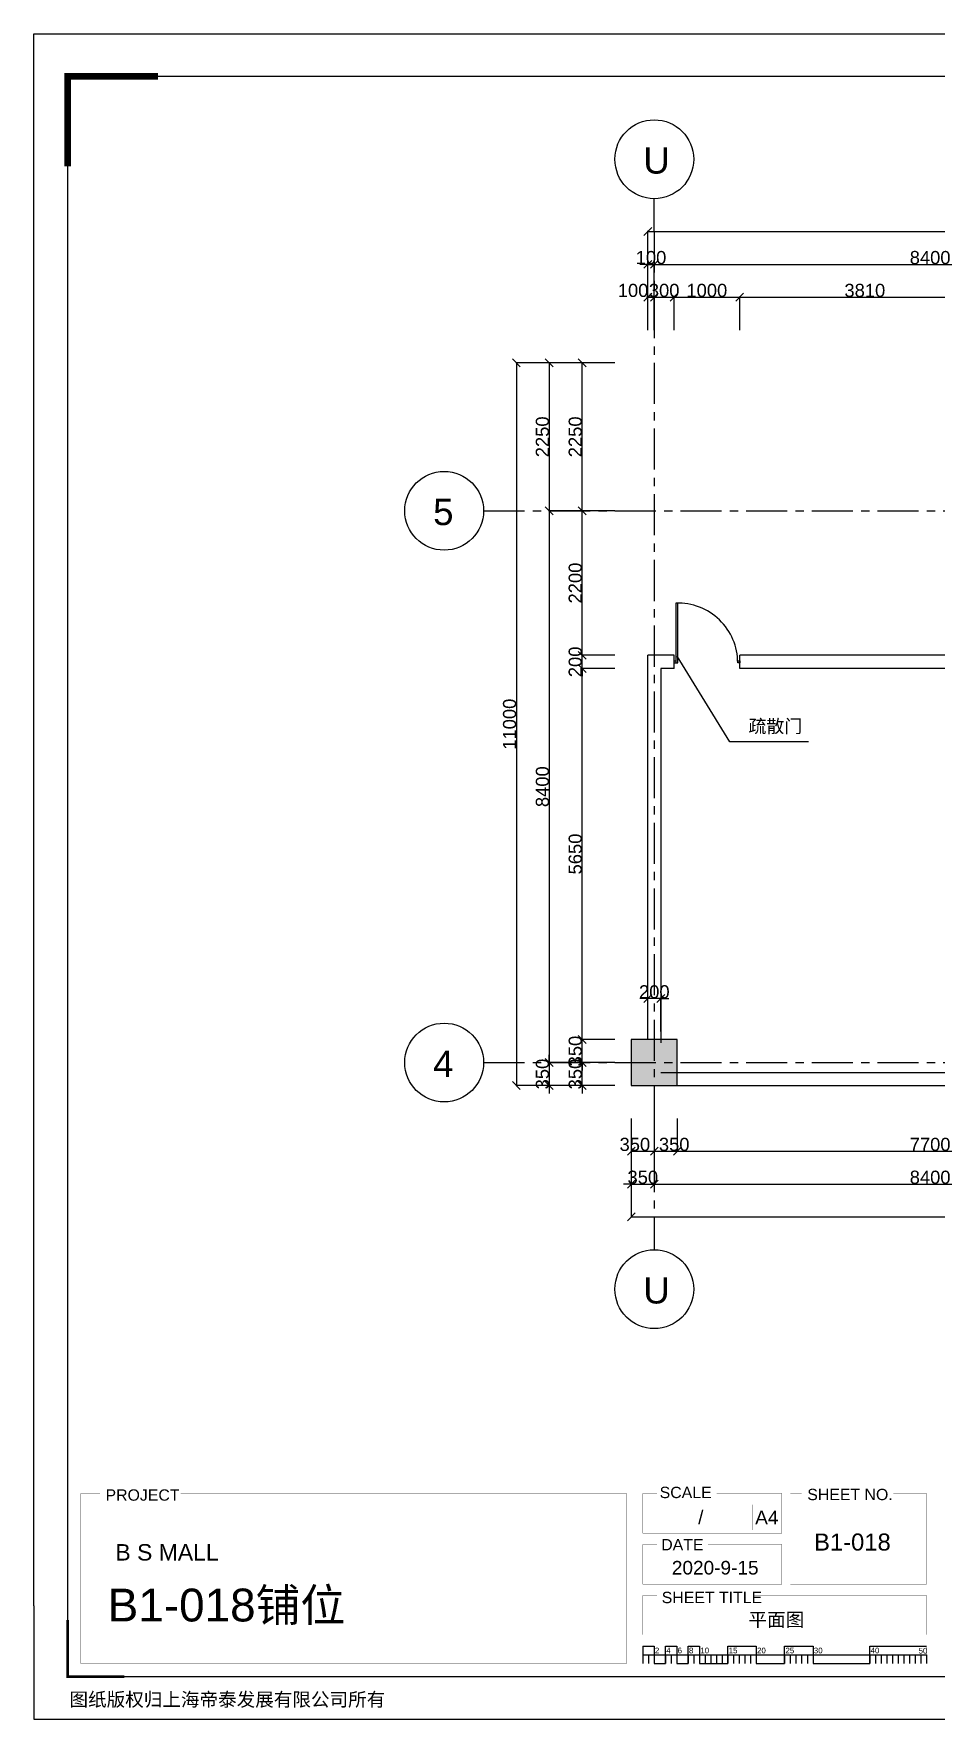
# Model space of a CAD drawing. Header units: inches. Extents: x -17552 to 18736, y -11730 to 14768.
# Drawn here: x -17552 to -3808, y -11730 to 13931 of the extents above; entities that cross this region are included whole.
import ezdxf
from ezdxf.enums import TextEntityAlignment as Align

# ---------------------------------------------------------------- set-up
doc = ezdxf.new("R2010")
doc.units = ezdxf.units.IN
doc.header["$MEASUREMENT"] = 0
doc.linetypes.add('CENTER', pattern=[2, 1.25, -0.25, 0.25, -0.25])
for name, color, linetype in [('DIM', 3, 'Continuous'), ('DIM TEXT', 7, 'Continuous'), ('DOOR', 100, 'Continuous'), ('WALL', 255, 'Continuous'), ('轴线', 10, 'CENTER')]:
    doc.layers.add(name, color=color, linetype=linetype)
doc.styles.get("Standard").update_dxf_attribs({"font": 'arial.ttf'})
doc.dimstyles.new('DIM-200MM', dxfattribs={"dimtxt": 200, "dimasz": 120, "dimexe": 10, "dimexo": 10, "dimgap": 0.7, "dimtad": 1, "dimdec": 0, "dimrnd": 5, "dimzin": 1, "dimdsep": 46, "dimtxsty": 'Standard', "dimblk": 'OBLIQUE', "dimcen": 0.5, "dimdle": 1, "dimclrd": 256, "dimclre": 256, "dimclrt": 7, "dimaunit": 1, "dimadec": 0, "dimazin": 0, "dimtfac": 1, "dimtdec": 0, "dimtix": 1, "dimtmove": 2, "dimatfit": 3, "dimfxl": 0, "dimtolj": 1, "dimtzin": 1, "dimarcsym": 0})

# ---------------------------------------------------------------- blocks, each defined once
blk = doc.blocks.new('A-地下室二层墙体$0$DOOR_B01')
for p, q in [((-0.47, 0.895), (-0.47, -0.015)), ((-0.44, -0.015), (-0.44, 0.895)), ((-0.5, 0.015), (-0.47, 0.015)), ((-0.5, -0.015), (-0.5, 0.015)), ((0.47, 0.015), (0.5, 0.015)), ((0.5, 0.015), (0.5, -0.015)), ((-0.5, -0.015), (-0.44, -0.015)), ((0.5, -0.015), (0.47, -0.015))]:
    blk.add_line(p, q)
blk.add_arc((-0.44, -0.015), 0.91, 0, 91.8892)
blk = doc.blocks.new('_Oblique')
at = {"color": 0, "linetype": 'ByBlock', "lineweight": -2}
blk.add_line((-0.5, -0.5), (0.5, 0.5), dxfattribs=at)
blk = doc.blocks.new('*D280')
at = {"layer": 'DEFPOINTS', "color": 0, "transparency": 16777216}
for p in [(-52, -1882), (-7752, -2082), (-52, -3082)]:
    blk.add_point(p, dxfattribs=at)
at = {"layer": 'DIM', "lineweight": -2, "transparency": 16777216}
for p, q in [((-7752, -2582), (-7752, -3092)), ((-52, -2582), (-52, -3092)), ((-7753, -3082), (-51, -3082))]:
    blk.add_line(p, q, dxfattribs=at)
at = {"layer": 'DIM', "lineweight": -2, "transparency": 16777216, "xscale": 120, "yscale": 120, "zscale": 120, "rotation": 180}
blk.add_blockref('_Oblique', (-7752, -3082), dxfattribs=at)
at = {"layer": 'DIM', "lineweight": -2, "transparency": 16777216, "xscale": 120, "yscale": 120, "zscale": 120}
blk.add_blockref('_Oblique', (-52, -3082), dxfattribs=at)
at = {"layer": 'DIM', "color": 7, "transparency": 16777216, "insert": (-3902, -2979), "char_height": 200, "attachment_point": 5}
blk.add_mtext('\\A1;7700', dxfattribs=at)
blk = doc.blocks.new('*D286')
at = {"layer": 'DEFPOINTS', "color": 0, "transparency": 16777216}
for p in [(-8452, -2082), (-8102, -2082), (-8102, -3082)]:
    blk.add_point(p, dxfattribs=at)
at = {"layer": 'DIM', "lineweight": -2, "transparency": 16777216}
for p, q in [((-8452, -2582), (-8452, -3092)), ((-8102, -2582), (-8102, -3092)), ((-8453, -3082), (-8101, -3082))]:
    blk.add_line(p, q, dxfattribs=at)
at = {"layer": 'DIM', "lineweight": -2, "transparency": 16777216, "xscale": 120, "yscale": 120, "zscale": 120, "rotation": 180}
blk.add_blockref('_Oblique', (-8452, -3082), dxfattribs=at)
at = {"layer": 'DIM', "lineweight": -2, "transparency": 16777216, "xscale": 120, "yscale": 120, "zscale": 120}
blk.add_blockref('_Oblique', (-8102, -3082), dxfattribs=at)
at = {"layer": 'DIM', "color": 7, "transparency": 16777216, "insert": (-8398, -2979), "char_height": 200, "attachment_point": 5}
blk.add_mtext('\\A1;350', dxfattribs=at)
blk = doc.blocks.new('*D287')
at = {"layer": 'DEFPOINTS', "color": 0, "transparency": 16777216}
for p in [(-8102, -2082), (-7752, -2082), (-7752, -3082)]:
    blk.add_point(p, dxfattribs=at)
at = {"layer": 'DIM', "lineweight": -2, "transparency": 16777216}
for p, q in [((-8102, -2582), (-8102, -3092)), ((-7752, -2582), (-7752, -3092)), ((-8103, -3082), (-7751, -3082))]:
    blk.add_line(p, q, dxfattribs=at)
at = {"layer": 'DIM', "lineweight": -2, "transparency": 16777216, "xscale": 120, "yscale": 120, "zscale": 120, "rotation": 180}
blk.add_blockref('_Oblique', (-8102, -3082), dxfattribs=at)
at = {"layer": 'DIM', "lineweight": -2, "transparency": 16777216, "xscale": 120, "yscale": 120, "zscale": 120}
blk.add_blockref('_Oblique', (-7752, -3082), dxfattribs=at)
at = {"layer": 'DIM', "color": 7, "transparency": 16777216, "insert": (-7799, -2979), "char_height": 200, "attachment_point": 5}
blk.add_mtext('\\A1;350', dxfattribs=at)
blk = doc.blocks.new('*D288')
at = {"layer": 'DEFPOINTS', "color": 0, "transparency": 16777216}
for p in [(-8102, -2082), (298, -2082), (298, -3582)]:
    blk.add_point(p, dxfattribs=at)
at = {"layer": 'DIM', "lineweight": -2, "transparency": 16777216}
for p, q in [((-8102, -3082), (-8102, -3592)), ((298, -3082), (298, -3592)), ((-8103, -3582), (299, -3582))]:
    blk.add_line(p, q, dxfattribs=at)
at = {"layer": 'DIM', "lineweight": -2, "transparency": 16777216, "xscale": 120, "yscale": 120, "zscale": 120, "rotation": 180}
blk.add_blockref('_Oblique', (-8102, -3582), dxfattribs=at)
at = {"layer": 'DIM', "lineweight": -2, "transparency": 16777216, "xscale": 120, "yscale": 120, "zscale": 120}
blk.add_blockref('_Oblique', (298, -3582), dxfattribs=at)
at = {"layer": 'DIM', "color": 7, "transparency": 16777216, "insert": (-3902, -3479), "char_height": 200, "attachment_point": 5}
blk.add_mtext('\\A1;8400', dxfattribs=at)
blk = doc.blocks.new('*D290')
at = {"layer": 'DEFPOINTS', "color": 0, "transparency": 16777216}
for p in [(-8452, -2082), (9048, -2082), (9048, -4082)]:
    blk.add_point(p, dxfattribs=at)
at = {"layer": 'DIM', "lineweight": -2, "transparency": 16777216}
for p, q in [((-8452, -3582), (-8452, -4092)), ((9048, -3582), (9048, -4092)), ((-8453, -4082), (9049, -4082))]:
    blk.add_line(p, q, dxfattribs=at)
at = {"layer": 'DIM', "lineweight": -2, "transparency": 16777216, "xscale": 120, "yscale": 120, "zscale": 120, "rotation": 180}
blk.add_blockref('_Oblique', (-8452, -4082), dxfattribs=at)
at = {"layer": 'DIM', "lineweight": -2, "transparency": 16777216, "xscale": 120, "yscale": 120, "zscale": 120}
blk.add_blockref('_Oblique', (9048, -4082), dxfattribs=at)
at = {"layer": 'DIM', "color": 7, "transparency": 16777216, "insert": (298, -3979), "char_height": 200, "attachment_point": 5}
blk.add_mtext('\\A1;17500', dxfattribs=at)
blk = doc.blocks.new('*D291')
at = {"layer": 'DEFPOINTS', "color": 0, "transparency": 16777216}
for p in [(-8452, -2082), (-8102, -2082), (-8102, -3582)]:
    blk.add_point(p, dxfattribs=at)
at = {"layer": 'DIM', "lineweight": -2, "transparency": 16777216}
for p, q in [((-8452, -3082), (-8452, -3592)), ((-8102, -3082), (-8102, -3592)), ((-8452, -3582), (-8572, -3582)), ((-8452, -3582), (-8102, -3582)), ((-8102, -3582), (-7982, -3582))]:
    blk.add_line(p, q, dxfattribs=at)
at = {"layer": 'DIM', "lineweight": -2, "transparency": 16777216, "xscale": 120, "yscale": 120, "zscale": 120}
blk.add_blockref('_Oblique', (-8452, -3582), dxfattribs=at)
at = {"layer": 'DIM', "lineweight": -2, "transparency": 16777216, "xscale": 120, "yscale": 120, "zscale": 120, "rotation": 180}
blk.add_blockref('_Oblique', (-8102, -3582), dxfattribs=at)
at = {"layer": 'DIM', "color": 7, "transparency": 16777216, "insert": (-8277, -3479), "char_height": 200, "attachment_point": 5}
blk.add_mtext('\\A1;350', dxfattribs=at)
blk = doc.blocks.new('*D293')
at = {"layer": 'DEFPOINTS', "color": 0, "transparency": 16777216}
for p in [(1461, 8920), (-10202, -2082), (-8452, -2082)]:
    blk.add_point(p, dxfattribs=at)
at = {"layer": 'DIM', "lineweight": -2, "transparency": 16777216}
for p, q in [((-9702, 8920), (-10212, 8920)), ((-10202, 8921), (-10202, -2083)), ((-9702, -2082), (-10212, -2082))]:
    blk.add_line(p, q, dxfattribs=at)
at = {"layer": 'DIM', "lineweight": -2, "transparency": 16777216, "xscale": 120, "yscale": 120, "zscale": 120}
for p, rotation in [((-10202, 8920), 90), ((-10202, -2082), 270)]:
    blk.add_blockref('_Oblique', p, dxfattribs=dict(at, rotation=rotation))
at = {"layer": 'DIM', "color": 7, "transparency": 16777216, "insert": (-10305, 3419), "char_height": 200, "attachment_point": 5, "rotation": 90}
blk.add_mtext('\\A1;11000', dxfattribs=at)
blk = doc.blocks.new('*D294')
at = {"layer": 'DEFPOINTS', "color": 0, "transparency": 16777216}
for p in [(-9202, -1732), (-8452, -1732), (-8452, -2082)]:
    blk.add_point(p, dxfattribs=at)
at = {"layer": 'DIM', "lineweight": -2, "transparency": 16777216}
for p, q in [((-8702, -1732), (-9212, -1732)), ((-9202, -1732), (-9202, -1612)), ((-9202, -2082), (-9202, -1732)), ((-8702, -2082), (-9212, -2082)), ((-9202, -2082), (-9202, -2202))]:
    blk.add_line(p, q, dxfattribs=at)
at = {"layer": 'DIM', "lineweight": -2, "transparency": 16777216, "xscale": 120, "yscale": 120, "zscale": 120}
for p, rotation in [((-9202, -1732), 270), ((-9202, -2082), 90)]:
    blk.add_blockref('_Oblique', p, dxfattribs=dict(at, rotation=rotation))
at = {"layer": 'DIM', "color": 7, "transparency": 16777216, "insert": (-9305, -1907), "char_height": 200, "attachment_point": 5, "rotation": 90}
blk.add_mtext('\\A1;350', dxfattribs=at)
blk = doc.blocks.new('*D295')
at = {"layer": 'DEFPOINTS', "color": 0, "transparency": 16777216}
for p in [(-9202, -1382), (-8452, -1382), (-8452, -1732)]:
    blk.add_point(p, dxfattribs=at)
at = {"layer": 'DIM', "lineweight": -2, "transparency": 16777216}
for p, q in [((-9202, -1382), (-9202, -1262)), ((-8702, -1382), (-9212, -1382)), ((-9202, -1732), (-9202, -1382)), ((-8702, -1732), (-9212, -1732)), ((-9202, -1732), (-9202, -1852))]:
    blk.add_line(p, q, dxfattribs=at)
at = {"layer": 'DIM', "lineweight": -2, "transparency": 16777216, "xscale": 120, "yscale": 120, "zscale": 120}
for p, rotation in [((-9202, -1382), 270), ((-9202, -1732), 90)]:
    blk.add_blockref('_Oblique', p, dxfattribs=dict(at, rotation=rotation))
at = {"layer": 'DIM', "color": 7, "transparency": 16777216, "insert": (-9305, -1557), "char_height": 200, "attachment_point": 5, "rotation": 90}
blk.add_mtext('\\A1;350', dxfattribs=at)
blk = doc.blocks.new('*D296')
at = {"layer": 'DEFPOINTS', "color": 0, "transparency": 16777216}
for p in [(-9202, 4268), (-8002, 4268), (-8452, -1382)]:
    blk.add_point(p, dxfattribs=at)
at = {"layer": 'DIM', "lineweight": -2, "transparency": 16777216}
for p, q in [((-8702, 4268), (-9212, 4268)), ((-9202, -1383), (-9202, 4269)), ((-8702, -1382), (-9212, -1382))]:
    blk.add_line(p, q, dxfattribs=at)
at = {"layer": 'DIM', "lineweight": -2, "transparency": 16777216, "xscale": 120, "yscale": 120, "zscale": 120}
for p, rotation in [((-9202, 4268), 90), ((-9202, -1382), 270)]:
    blk.add_blockref('_Oblique', p, dxfattribs=dict(at, rotation=rotation))
at = {"layer": 'DIM', "color": 7, "transparency": 16777216, "insert": (-9305, 1443), "char_height": 200, "attachment_point": 5, "rotation": 90}
blk.add_mtext('\\A1;5650', dxfattribs=at)
blk = doc.blocks.new('*D297')
at = {"layer": 'DEFPOINTS', "color": 0, "transparency": 16777216}
for p in [(-9202, 4468), (-7939, 4468), (-8002, 4268)]:
    blk.add_point(p, dxfattribs=at)
at = {"layer": 'DIM', "lineweight": -2, "transparency": 16777216}
for p, q in [((-8702, 4468), (-9212, 4468)), ((-9202, 4468), (-9202, 4588)), ((-9202, 4268), (-9202, 4468)), ((-8702, 4268), (-9212, 4268)), ((-9202, 4268), (-9202, 4148))]:
    blk.add_line(p, q, dxfattribs=at)
at = {"layer": 'DIM', "lineweight": -2, "transparency": 16777216, "xscale": 120, "yscale": 120, "zscale": 120}
for p, rotation in [((-9202, 4468), 270), ((-9202, 4268), 90)]:
    blk.add_blockref('_Oblique', p, dxfattribs=dict(at, rotation=rotation))
at = {"layer": 'DIM', "color": 7, "transparency": 16777216, "insert": (-9305, 4368), "char_height": 200, "attachment_point": 5, "rotation": 90}
blk.add_mtext('\\A1;200', dxfattribs=at)
blk = doc.blocks.new('*D298')
at = {"layer": 'DEFPOINTS', "color": 0, "transparency": 16777216}
for p in [(-9202, 6668), (-5378, 6668), (-7939, 4468)]:
    blk.add_point(p, dxfattribs=at)
at = {"layer": 'DIM', "lineweight": -2, "transparency": 16777216}
for p, q in [((-8702, 6668), (-9212, 6668)), ((-9202, 4467), (-9202, 6669)), ((-8702, 4468), (-9212, 4468))]:
    blk.add_line(p, q, dxfattribs=at)
at = {"layer": 'DIM', "lineweight": -2, "transparency": 16777216, "xscale": 120, "yscale": 120, "zscale": 120}
for p, rotation in [((-9202, 6668), 90), ((-9202, 4468), 270)]:
    blk.add_blockref('_Oblique', p, dxfattribs=dict(at, rotation=rotation))
at = {"layer": 'DIM', "color": 7, "transparency": 16777216, "insert": (-9305, 5568), "char_height": 200, "attachment_point": 5, "rotation": 90}
blk.add_mtext('\\A1;2200', dxfattribs=at)
blk = doc.blocks.new('*D299')
at = {"layer": 'DEFPOINTS', "color": 0, "transparency": 16777216}
for p in [(-9202, 8920), (1461, 8920), (-5378, 6668)]:
    blk.add_point(p, dxfattribs=at)
at = {"layer": 'DIM', "lineweight": -2, "transparency": 16777216}
for p, q in [((-8702, 8920), (-9212, 8920)), ((-9202, 6667), (-9202, 8921)), ((-8702, 6668), (-9212, 6668))]:
    blk.add_line(p, q, dxfattribs=at)
at = {"layer": 'DIM', "lineweight": -2, "transparency": 16777216, "xscale": 120, "yscale": 120, "zscale": 120}
for p, rotation in [((-9202, 8920), 90), ((-9202, 6668), 270)]:
    blk.add_blockref('_Oblique', p, dxfattribs=dict(at, rotation=rotation))
at = {"layer": 'DIM', "color": 7, "transparency": 16777216, "insert": (-9305, 7794), "char_height": 200, "attachment_point": 5, "rotation": 90}
blk.add_mtext('\\A1;2250', dxfattribs=at)
blk = doc.blocks.new('*D300')
at = {"layer": 'DEFPOINTS', "color": 0, "transparency": 16777216}
for p in [(1461, 8920), (-9702, 6668), (-3204, 6668)]:
    blk.add_point(p, dxfattribs=at)
at = {"layer": 'DIM', "lineweight": -2, "transparency": 16777216}
for p, q in [((-9202, 8920), (-9712, 8920)), ((-9702, 8921), (-9702, 6667)), ((-9202, 6668), (-9712, 6668))]:
    blk.add_line(p, q, dxfattribs=at)
at = {"layer": 'DIM', "lineweight": -2, "transparency": 16777216, "xscale": 120, "yscale": 120, "zscale": 120}
for p, rotation in [((-9702, 8920), 90), ((-9702, 6668), 270)]:
    blk.add_blockref('_Oblique', p, dxfattribs=dict(at, rotation=rotation))
at = {"layer": 'DIM', "color": 7, "transparency": 16777216, "insert": (-9805, 7794), "char_height": 200, "attachment_point": 5, "rotation": 90}
blk.add_mtext('\\A1;2250', dxfattribs=at)
blk = doc.blocks.new('*D301')
at = {"layer": 'DEFPOINTS', "color": 0, "transparency": 16777216}
for p in [(-8102, 6668), (-9702, -1732), (-8102, -1732)]:
    blk.add_point(p, dxfattribs=at)
at = {"layer": 'DIM', "lineweight": -2, "transparency": 16777216}
for p, q in [((-9202, 6668), (-9712, 6668)), ((-9702, 6669), (-9702, -1733)), ((-9202, -1732), (-9712, -1732))]:
    blk.add_line(p, q, dxfattribs=at)
at = {"layer": 'DIM', "lineweight": -2, "transparency": 16777216, "xscale": 120, "yscale": 120, "zscale": 120}
for p, rotation in [((-9702, 6668), 90), ((-9702, -1732), 270)]:
    blk.add_blockref('_Oblique', p, dxfattribs=dict(at, rotation=rotation))
at = {"layer": 'DIM', "color": 7, "transparency": 16777216, "insert": (-9805, 2468), "char_height": 200, "attachment_point": 5, "rotation": 90}
blk.add_mtext('\\A1;8400', dxfattribs=at)
blk = doc.blocks.new('*D302')
at = {"layer": 'DEFPOINTS', "color": 0, "transparency": 16777216}
for p in [(-8102, -1732), (-9702, -2082), (-7596, -2082)]:
    blk.add_point(p, dxfattribs=at)
at = {"layer": 'DIM', "lineweight": -2, "transparency": 16777216}
for p, q in [((-9202, -1732), (-9712, -1732)), ((-9702, -1732), (-9702, -1612)), ((-9702, -1732), (-9702, -2082)), ((-9202, -2082), (-9712, -2082)), ((-9702, -2082), (-9702, -2202))]:
    blk.add_line(p, q, dxfattribs=at)
at = {"layer": 'DIM', "lineweight": -2, "transparency": 16777216, "xscale": 120, "yscale": 120, "zscale": 120}
for p, rotation in [((-9702, -1732), 270), ((-9702, -2082), 90)]:
    blk.add_blockref('_Oblique', p, dxfattribs=dict(at, rotation=rotation))
at = {"layer": 'DIM', "color": 7, "transparency": 16777216, "insert": (-9805, -1907), "char_height": 200, "attachment_point": 5, "rotation": 90}
blk.add_mtext('\\A1;350', dxfattribs=at)
blk = doc.blocks.new('*D304')
at = {"layer": 'DEFPOINTS', "color": 0, "transparency": 16777216}
for p in [(-8202, -758), (-8202, -1382), (-8002, -1382)]:
    blk.add_point(p, dxfattribs=at)
at = {"layer": 'DIM', "lineweight": -2, "transparency": 16777216}
for p, q in [((-8202, -758), (-8322, -758)), ((-8202, -1258), (-8202, -748)), ((-8002, -758), (-8202, -758)), ((-8002, -1258), (-8002, -748)), ((-8002, -758), (-7882, -758))]:
    blk.add_line(p, q, dxfattribs=at)
at = {"layer": 'DIM', "lineweight": -2, "transparency": 16777216, "xscale": 120, "yscale": 120, "zscale": 120}
blk.add_blockref('_Oblique', (-8202, -758), dxfattribs=at)
at = {"layer": 'DIM', "lineweight": -2, "transparency": 16777216, "xscale": 120, "yscale": 120, "zscale": 120, "rotation": 180}
blk.add_blockref('_Oblique', (-8002, -758), dxfattribs=at)
at = {"layer": 'DIM', "color": 7, "transparency": 16777216, "insert": (-8102, -656), "char_height": 200, "attachment_point": 5}
blk.add_mtext('\\A1;200', dxfattribs=at)
blk = doc.blocks.new('*D317')
at = {"layer": 'DEFPOINTS', "color": 0, "transparency": 16777216}
for p in [(9048, 10920), (9048, 7018), (-8202, 4468)]:
    blk.add_point(p, dxfattribs=at)
at = {"layer": 'DIM', "lineweight": -2, "transparency": 16777216}
for p, q in [((-8203, 10920), (9049, 10920)), ((-8202, 10420), (-8202, 10930)), ((9048, 10420), (9048, 10930))]:
    blk.add_line(p, q, dxfattribs=at)
at = {"layer": 'DIM', "lineweight": -2, "transparency": 16777216, "xscale": 120, "yscale": 120, "zscale": 120, "rotation": 180}
blk.add_blockref('_Oblique', (-8202, 10920), dxfattribs=at)
at = {"layer": 'DIM', "lineweight": -2, "transparency": 16777216, "xscale": 120, "yscale": 120, "zscale": 120}
blk.add_blockref('_Oblique', (9048, 10920), dxfattribs=at)
at = {"layer": 'DIM', "color": 7, "transparency": 16777216, "insert": (423, 11022), "char_height": 200, "attachment_point": 5}
blk.add_mtext('\\A1;17250', dxfattribs=at)
blk = doc.blocks.new('*D318')
at = {"layer": 'DEFPOINTS', "color": 0, "transparency": 16777216}
for p in [(-8102, 10420), (-8202, 4468), (-8102, 4468)]:
    blk.add_point(p, dxfattribs=at)
at = {"layer": 'DIM', "lineweight": -2, "transparency": 16777216}
for p, q in [((-8202, 10420), (-8322, 10420)), ((-8202, 9920), (-8202, 10430)), ((-8202, 10420), (-8102, 10420)), ((-8102, 9920), (-8102, 10430)), ((-8102, 10420), (-7982, 10420))]:
    blk.add_line(p, q, dxfattribs=at)
at = {"layer": 'DIM', "lineweight": -2, "transparency": 16777216, "xscale": 120, "yscale": 120, "zscale": 120}
blk.add_blockref('_Oblique', (-8202, 10420), dxfattribs=at)
at = {"layer": 'DIM', "lineweight": -2, "transparency": 16777216, "xscale": 120, "yscale": 120, "zscale": 120, "rotation": 180}
blk.add_blockref('_Oblique', (-8102, 10420), dxfattribs=at)
at = {"layer": 'DIM', "color": 7, "transparency": 16777216, "insert": (-8152, 10522), "char_height": 200, "attachment_point": 5}
blk.add_mtext('\\A1;100', dxfattribs=at)
blk = doc.blocks.new('*D319')
at = {"layer": 'DEFPOINTS', "color": 0, "transparency": 16777216}
for p in [(298, 10420), (298, 9009), (-8102, 4468)]:
    blk.add_point(p, dxfattribs=at)
at = {"layer": 'DIM', "lineweight": -2, "transparency": 16777216}
for p, q in [((-8103, 10420), (299, 10420)), ((-8102, 9920), (-8102, 10430)), ((298, 9920), (298, 10430))]:
    blk.add_line(p, q, dxfattribs=at)
at = {"layer": 'DIM', "lineweight": -2, "transparency": 16777216, "xscale": 120, "yscale": 120, "zscale": 120, "rotation": 180}
blk.add_blockref('_Oblique', (-8102, 10420), dxfattribs=at)
at = {"layer": 'DIM', "lineweight": -2, "transparency": 16777216, "xscale": 120, "yscale": 120, "zscale": 120}
blk.add_blockref('_Oblique', (298, 10420), dxfattribs=at)
at = {"layer": 'DIM', "color": 7, "transparency": 16777216, "insert": (-3902, 10522), "char_height": 200, "attachment_point": 5}
blk.add_mtext('\\A1;8400', dxfattribs=at)
blk = doc.blocks.new('*D322')
at = {"layer": 'DEFPOINTS', "color": 0, "transparency": 16777216}
for p in [(-8102, 9920), (-8202, 4468), (-8102, 4468)]:
    blk.add_point(p, dxfattribs=at)
at = {"layer": 'DIM', "lineweight": -2, "transparency": 16777216}
for p, q in [((-8203, 9920), (-8101, 9920)), ((-8202, 9420), (-8202, 9930)), ((-8102, 9420), (-8102, 9930))]:
    blk.add_line(p, q, dxfattribs=at)
at = {"layer": 'DIM', "lineweight": -2, "transparency": 16777216, "xscale": 120, "yscale": 120, "zscale": 120, "rotation": 180}
blk.add_blockref('_Oblique', (-8202, 9920), dxfattribs=at)
at = {"layer": 'DIM', "lineweight": -2, "transparency": 16777216, "xscale": 120, "yscale": 120, "zscale": 120}
blk.add_blockref('_Oblique', (-8102, 9920), dxfattribs=at)
at = {"layer": 'DIM', "color": 7, "transparency": 16777216, "insert": (-8425, 10022), "char_height": 200, "attachment_point": 5}
blk.add_mtext('\\A1;100', dxfattribs=at)
blk = doc.blocks.new('*D323')
at = {"layer": 'DEFPOINTS', "color": 0, "transparency": 16777216}
for p in [(-7802, 9920), (-8102, 4468), (-7802, 4468)]:
    blk.add_point(p, dxfattribs=at)
at = {"layer": 'DIM', "lineweight": -2, "transparency": 16777216}
for p, q in [((-8102, 9920), (-8222, 9920)), ((-8102, 9420), (-8102, 9930)), ((-8102, 9920), (-7802, 9920)), ((-7802, 9420), (-7802, 9930)), ((-7802, 9920), (-7682, 9920))]:
    blk.add_line(p, q, dxfattribs=at)
at = {"layer": 'DIM', "lineweight": -2, "transparency": 16777216, "xscale": 120, "yscale": 120, "zscale": 120}
blk.add_blockref('_Oblique', (-8102, 9920), dxfattribs=at)
at = {"layer": 'DIM', "lineweight": -2, "transparency": 16777216, "xscale": 120, "yscale": 120, "zscale": 120, "rotation": 180}
blk.add_blockref('_Oblique', (-7802, 9920), dxfattribs=at)
at = {"layer": 'DIM', "color": 7, "transparency": 16777216, "insert": (-7952, 10022), "char_height": 200, "attachment_point": 5}
blk.add_mtext('\\A1;300', dxfattribs=at)
blk = doc.blocks.new('*D324')
at = {"layer": 'DEFPOINTS', "color": 0, "transparency": 16777216}
for p in [(-6802, 9920), (-7802, 4468), (-6802, 4468)]:
    blk.add_point(p, dxfattribs=at)
at = {"layer": 'DIM', "lineweight": -2, "transparency": 16777216}
for p, q in [((-7803, 9920), (-6801, 9920)), ((-7802, 9420), (-7802, 9930)), ((-6802, 9420), (-6802, 9930))]:
    blk.add_line(p, q, dxfattribs=at)
at = {"layer": 'DIM', "lineweight": -2, "transparency": 16777216, "xscale": 120, "yscale": 120, "zscale": 120, "rotation": 180}
blk.add_blockref('_Oblique', (-7802, 9920), dxfattribs=at)
at = {"layer": 'DIM', "lineweight": -2, "transparency": 16777216, "xscale": 120, "yscale": 120, "zscale": 120}
blk.add_blockref('_Oblique', (-6802, 9920), dxfattribs=at)
at = {"layer": 'DIM', "color": 7, "transparency": 16777216, "insert": (-7302, 10022), "char_height": 200, "attachment_point": 5}
blk.add_mtext('\\A1;1000', dxfattribs=at)
blk = doc.blocks.new('*D325')
at = {"layer": 'DEFPOINTS', "color": 0, "transparency": 16777216}
for p in [(-2991, 9920), (-6802, 4468), (-2991, 4468)]:
    blk.add_point(p, dxfattribs=at)
at = {"layer": 'DIM', "lineweight": -2, "transparency": 16777216}
for p, q in [((-6803, 9920), (-2990, 9920)), ((-6802, 9420), (-6802, 9930)), ((-2991, 9420), (-2991, 9930))]:
    blk.add_line(p, q, dxfattribs=at)
at = {"layer": 'DIM', "lineweight": -2, "transparency": 16777216, "xscale": 120, "yscale": 120, "zscale": 120, "rotation": 180}
blk.add_blockref('_Oblique', (-6802, 9920), dxfattribs=at)
at = {"layer": 'DIM', "lineweight": -2, "transparency": 16777216, "xscale": 120, "yscale": 120, "zscale": 120}
blk.add_blockref('_Oblique', (-2991, 9920), dxfattribs=at)
at = {"layer": 'DIM', "color": 7, "transparency": 16777216, "insert": (-4896, 10022), "char_height": 200, "attachment_point": 5}
blk.add_mtext('\\A1;3810', dxfattribs=at)

msp = doc.modelspace()

# ---------------------------------------------------------------- hatches: boundary and pattern name
at = {"layer": 'WALL'}
msp.add_hatch(color=256, dxfattribs=at).paths.add_polyline_path([(-8452, -1381.7), (-8452, -2081.7), (-7752, -2081.7), (-7752, -1381.7)])

# ---------------------------------------------------------------- linework, layer by layer
at = {"color": 8}
msp.add_line((-8277.2, -10748.5), (-3957.2, -10748.5), dxfattribs=at)
for points in [[(-17552.2, -10001.8), (-17552.2, 13931), (17007.8, 13931)], [(-17552.2, -10001.8), (-17552.2, -11729.8), (17007.8, -11729.8)], [(-8277.2, -10618.9), (-8277.2, -10878.1)], [(-8104.4, -10748.5), (-8104.4, -10878.1)], [(-6549.2, -10748.5), (-6549.2, -10878.1)], [(-6117.2, -10748.5), (-6117.2, -10878.1)], [(-3957.2, -10748.5), (-3957.2, -10878.1)]]:
    msp.add_lwpolyline(points)
for points, const_width in [([(-17033.8, 11910.8), (-17033.8, 13283), (-15661.5, 13283)], 103.7), ([(-15315, -8290.3), (-8523.6, -8290.3), (-8523.6, -10881.8), (-16833.8, -10881.8), (-16833.8, -8290.3), (-16544.1, -8290.3)], 4.32), ([(-7150.6, -8290.3), (-6160.4, -8290.3), (-6160.4, -8895.1), (-8277.2, -8895.1), (-8277.2, -8290.3), (-8061.2, -8290.3)], 4.32), ([(-6604.8, -8463.6), (-6604.8, -8848.8)], 4.32), ([(-4463.2, -8290.3), (-3957.2, -8290.3), (-3957.2, -9672.7), (-6030.8, -9672.7), (-6030.8, -8290.3), (-5858, -8290.3)], 4.32), ([(-7285.4, -9067.9), (-6160.4, -9067.9), (-6160.4, -9672.7), (-8277.2, -9672.7), (-8277.2, -9067.9), (-8061.2, -9067.9)], 4.32), ([(-6596.3, -9845.5), (-3957.2, -9845.5), (-3957.2, -10441.5), (-8277.2, -10441.5), (-8277.2, -9845.5), (-8061.2, -9845.5)], 4.32), ([(-17033.8, -10217.8), (-17033.8, -11081.8), (-16169.8, -11081.8)], 43.2), ([(-8104.4, -10618.9), (-8104.4, -10748.5)], 8.64), ([(-7931.6, -10618.9), (-7931.6, -10748.5)], 8.64), ([(-7758.8, -10618.9), (-7758.8, -10748.5)], 8.64), ([(-7586, -10618.9), (-7586, -10748.5)], 8.64), ([(-7413.2, -10618.9), (-7413.2, -10748.5)], 8.64), ([(-6981.2, -10618.9), (-6981.2, -10748.5)], 8.64), ([(-6549.2, -10618.9), (-6549.2, -10748.5)], 8.64), ([(-6117.2, -10618.9), (-6117.2, -10748.5)], 8.64), ([(-5685.2, -10618.9), (-5685.2, -10748.5)], 8.64), ([(-4821.2, -10618.9), (-4821.2, -10748.5)], 8.64), ([(-3957.2, -10618.9), (-3957.2, -10748.5)], 8.64)]:
    msp.add_lwpolyline(points, dxfattribs=dict(const_width=const_width))
msp.add_lwpolyline([(-17033.8, 13283), (18217.4, 13283), (18217.4, -11081.8), (-17033.8, -11081.8)], close=True)
for points in [[(-8277.2, -10618.9), (-8104.4, -10618.9), (-8104.4, -10878.1), (-7931.6, -10878.1), (-7931.6, -10618.9), (-7758.8, -10618.9), (-7758.8, -10878.1), (-7586, -10878.1), (-7586, -10618.9), (-7413.2, -10618.9), (-7413.2, -10878.1), (-6981.2, -10878.1), (-6981.2, -10618.9), (-6549.2, -10618.9), (-6549.2, -10878.1), (-6117.2, -10878.1), (-6117.2, -10618.9), (-5685.2, -10618.9), (-5685.2, -10878.1), (-4821.2, -10878.1), (-4821.2, -10618.9), (-3957.2, -10618.9)], [(-8190.8, -10748.5), (-8190.8, -10878.1)], [(-7931.6, -10748.5), (-7931.6, -10878.1)], [(-7845.2, -10748.5), (-7845.2, -10878.1)], [(-7758.8, -10748.5), (-7758.8, -10878.1)], [(-7586, -10748.5), (-7586, -10878.1)], [(-7499.6, -10748.5), (-7499.6, -10878.1)], [(-7413.2, -10748.5), (-7413.2, -10878.1)], [(-7326.8, -10748.5), (-7326.8, -10878.1)], [(-7240.4, -10748.5), (-7240.4, -10878.1)], [(-7154, -10748.5), (-7154, -10878.1)], [(-7067.6, -10748.5), (-7067.6, -10878.1)], [(-6981.2, -10748.5), (-6981.2, -10878.1)], [(-6894.8, -10748.5), (-6894.8, -10878.1)], [(-6808.4, -10748.5), (-6808.4, -10878.1)], [(-6722, -10748.5), (-6722, -10878.1)], [(-6635.6, -10748.5), (-6635.6, -10878.1)], [(-6030.8, -10748.5), (-6030.8, -10878.1)], [(-5944.4, -10748.5), (-5944.4, -10878.1)], [(-5858, -10748.5), (-5858, -10878.1)], [(-5771.6, -10748.5), (-5771.6, -10878.1)], [(-5685.2, -10748.5), (-5685.2, -10878.1)], [(-4821.2, -10748.5), (-4821.2, -10878.1)], [(-4734.8, -10748.5), (-4734.8, -10878.1)], [(-4648.4, -10748.5), (-4648.4, -10878.1)], [(-4562, -10748.5), (-4562, -10878.1)], [(-4475.6, -10748.5), (-4475.6, -10878.1)], [(-4389.2, -10748.5), (-4389.2, -10878.1)], [(-4302.8, -10748.5), (-4302.8, -10878.1)], [(-4216.4, -10748.5), (-4216.4, -10878.1)], [(-4130, -10748.5), (-4130, -10878.1)], [(-4043.6, -10748.5), (-4043.6, -10878.1)]]:
    msp.add_lwpolyline(points, dxfattribs=at)
at = {"layer": 'DIM'}
for p, q in [((-8102, 10919.5), (-8102, 11419.5)), ((-10702, 6668.3), (-10202, 6668.3)), ((-6952.8, 3148.6), (-7753.4, 4453.6)), ((-5751.8, 3148.6), (-6952.8, 3148.6)), ((-10702, -1731.7), (-10202, -1731.7)), ((-8102, -4081.7), (-8102, -4581.7))]:
    msp.add_line(p, q, dxfattribs=at)
for centre in [(-8102, 12019.5), (-11302, 6668.3), (-11302, -1731.7), (-8102, -5181.7)]:
    msp.add_circle(centre, 600, dxfattribs=at)
at = {"layer": 'WALL'}
for p, q in [((-8202, -1381.7), (-8202, 4468.3)), ((-7802, 4468.3), (-8202, 4468.3)), ((-7802, 4268.3), (-7802, 4468.3)), ((-2990.8, 4468.3), (-6802, 4468.3)), ((-6802, 4268.3), (-6802, 4468.3)), ((-8002, 4268.3), (-8002, -1431.7)), ((-8002, 4268.3), (-8002, -1431.7)), ((-7802, 4268.3), (-8002, 4268.3)), ((-2907.9, 4268.3), (-6802, 4268.3)), ((-8002, -1881.7), (8598, -1881.7)), ((-8002, -2081.7), (8598, -2081.7))]:
    msp.add_line(p, q, dxfattribs=at)
msp.add_lwpolyline([(-8452, -1381.7), (-8452, -2081.7), (-7752, -2081.7), (-7752, -1381.7)], close=True, dxfattribs=at)
msp.add_lwpolyline([(-8452, -1381.7), (-8452, -2081.7), (-7752, -2081.7), (-7752, -1381.7)], close=True, dxfattribs=at)
at = {"layer": '轴线', "ltscale": 500}
for p, q in [((-8102, 10919.5), (-8102, -4581.7)), ((-10702, 6668.3), (10798, 6668.3)), ((-10702, -1731.7), (10798, -1731.7))]:
    msp.add_line(p, q, dxfattribs=at)

# ---------------------------------------------------------------- block references
at = {"layer": 'DOOR', "xscale": 1000, "yscale": 1000, "zscale": 1000, "rotation": 7.753998935683423e-09}
msp.add_blockref('A-地下室二层墙体$0$DOOR_B01', (-7302, 4368.3), dxfattribs=at)

# ---------------------------------------------------------------- texts
for s, height, p in [('SCALE', 172.8, (-8020.2, -8362.7)), ('PROJECT', 172.8, (-16458.3, -8402.1)), ('SHEET NO.', 172.8, (-5772.5, -8393.5)), ('A4', 207.36, (-6566.1, -8760.9)), ('DATE', 172.8, (-7996.5, -9158.1)), ('SHEET TITLE', 172.8, (-7988.8, -9961.8)), ('2', 86.4, (-8092.6, -10725.7)), ('4', 86.4, (-7919.8, -10725.7)), ('6', 86.4, (-7747, -10725.7)), ('8', 86.4, (-7574.2, -10725.7)), ('10', 86.4, (-7401.4, -10725.7)), ('15', 86.4, (-6969.4, -10725.7)), ('20', 86.4, (-6537.4, -10725.7)), ('25', 86.4, (-6105.4, -10725.7)), ('30', 86.4, (-5673.4, -10725.7)), ('40', 86.4, (-4809.4, -10725.7)), ('50', 86.4, (-4078.1, -10728.8)), ('图纸版权归上海帝泰发展有限公司所有', 207.36, (-17007.3, -11532))]:
    msp.add_text(s, height=height).set_placement(p)
at = {"insert": (-16308.1, -9062.6), "char_height": 250, "attachment_point": 1}
msp.add_mtext_dynamic_manual_height_columns('B S MALL', width=6808.082, gutter_width=1, heights=[0], dxfattribs=at)
for tag, text, p in [('/', 'AS NOTED', (-7353.6, -8757.7)), ('2020-9-15', '2020-7-22', (-6514.3, -9525.7))]:
    msp.add_attdef(tag, text=text, height=207.36).set_placement(p, align=Align.RIGHT)
for tag, p, s, height in [('B1-018', (-5668.9, -9161.2), 'SHEET NO.', 259.2), ('B1-018铺位', (-16425.2, -10240.6), '###############', 500), ('平面图', (-6667.1, -10316.4), 'SHEET-TITLE', 207.36)]:
    msp.add_attdef(tag, p, s, height=height)
at = {"layer": 'DIM TEXT', "attachment_point": 1}
for s, insert, char_height in [('U', (-8270.1, 12201.4), 400), ('5', (-11470.1, 6850.2), 400), ('{\\fSimSun|b0|i0|c134|p2;疏散门}', (-6668.9, 3488.9), 200), ('4', (-11470.1, -1549.8), 400), ('U', (-8270.1, -4999.8), 400)]:
    msp.add_mtext_dynamic_manual_height_columns(s, width=10456.675, gutter_width=2, heights=[0], dxfattribs=dict(at, insert=insert, char_height=char_height))

# ---------------------------------------------------------------- dimensions: what is measured, and where the dimension line sits
at = {"layer": 'DIM'}
for base, p1, p2, picture, middle in [((9048, 10919.5), (-8202, 4468.3), (9048, 7018.3), '*D317', (423, 11022.3)), ((-8102, 10419.5), (-8202, 4468.3), (-8102, 4468.3), '*D318', (-8152, 10522.3)), ((298, 10419.5), (-8102, 4468.3), (298, 9008.9), '*D319', (-3902, 10522.3)), ((-7802, 9919.5), (-8102, 4468.3), (-7802, 4468.3), '*D323', (-7952, 10022.4)), ((-6802, 9919.5), (-7802, 4468.3), (-6802, 4468.3), '*D324', (-7302, 10022.3)), ((-2990.8, 9919.5), (-6802, 4468.3), (-2990.8, 4468.3), '*D325', (-4896.4, 10022.4)), ((-8202, -758.3), (-8002, -1381.7), (-8202, -1381.7), '*D304', (-8102, -655.5)), ((-52, -3081.7), (-7752, -2081.7), (-52, -1881.7), '*D280', (-3902, -2978.9)), ((-8102, -3581.7), (-8452, -2081.7), (-8102, -2081.7), '*D291', (-8277, -3478.9)), ((9048, -4081.7), (-8452, -2081.7), (9048, -2081.7), '*D290', (298, -3978.9)), ((298, -3581.7), (-8102, -2081.7), (298, -2081.7), '*D288', (-3902, -3478.9))]:
    dim = msp.add_linear_dim(base=base, p1=p1, p2=p2, dimstyle='DIM-200MM', dxfattribs=at)
    dim.commit()
    dim.dimension.update_dxf_attribs({"geometry": picture, "text_midpoint": middle})
for base, p1, p2, picture, middle in [((-8102, 9919.5), (-8202, 4468.3), (-8102, 4468.3), '*D322', (-8424.7, 10022.3)), ((-8102, -3081.7), (-8452, -2081.7), (-8102, -2081.7), '*D286', (-8398.2, -2978.9)), ((-7752, -3081.7), (-8102, -2081.7), (-7752, -2081.7), '*D287', (-7798.8, -2978.9))]:
    dim = msp.add_linear_dim(base=base, p1=p1, p2=p2, dimstyle='DIM-200MM', dxfattribs=at)
    dim.commit()
    dim.dimension.update_dxf_attribs({"geometry": picture, "text_midpoint": middle, "dimtype": 160})
for base, p1, p2, picture, middle in [((-10202, -2081.7), (1460.5, 8919.5), (-8452, -2081.7), '*D293', (-10304.8, 3418.9)), ((-9702, 6668.3), (1460.5, 8919.5), (-3204.1, 6668.3), '*D300', (-9804.8, 7793.9)), ((-9202, 8919.5), (-5377.7, 6668.3), (1460.5, 8919.5), '*D299', (-9304.8, 7793.9)), ((-9702, -1731.7), (-8102, 6668.3), (-8102, -1731.7), '*D301', (-9804.8, 2468.3)), ((-9202, 6668.3), (-7939, 4468.3), (-5377.7, 6668.3), '*D298', (-9304.8, 5568.3)), ((-9202, 4468.3), (-8002, 4268.3), (-7939, 4468.3), '*D297', (-9304.8, 4368.3)), ((-9202, 4268.3), (-8452, -1381.7), (-8002, 4268.3), '*D296', (-9304.8, 1443.3)), ((-9202, -1381.7), (-8452, -1731.7), (-8452, -1381.7), '*D295', (-9304.9, -1556.7)), ((-9702, -2081.7), (-8102, -1731.7), (-7595.9, -2081.7), '*D302', (-9804.9, -1906.7)), ((-9202, -1731.7), (-8452, -2081.7), (-8452, -1731.7), '*D294', (-9304.9, -1906.7))]:
    dim = msp.add_linear_dim(base=base, p1=p1, p2=p2, angle=90, dimstyle='DIM-200MM', dxfattribs=at)
    dim.commit()
    dim.dimension.update_dxf_attribs({"geometry": picture, "text_midpoint": middle})

doc.saveas('drawing.dxf')
